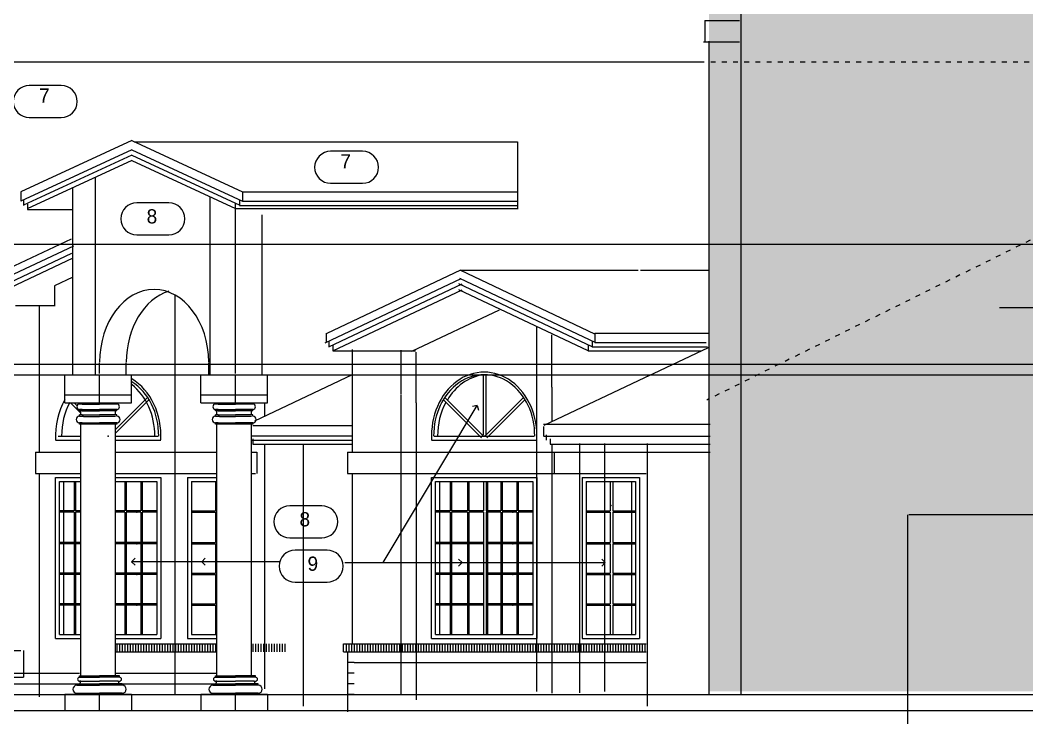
# Model space of a CAD drawing. Extents: x -92740 to -63661, y -15771 to -4391.
# Drawn here: x -81668.8 to -81266.8, y -13855.1 to -13573.8 of the extents above; entities that cross this region are included whole.
import ezdxf
from ezdxf.enums import TextEntityAlignment as Align

# ---------------------------------------------------------------- set-up
doc = ezdxf.new("R2010")
doc.units = 0
doc.header["$MEASUREMENT"] = 0
doc.linetypes.add('Dashed', pattern=[1, 0.3, -0.4, 0.3])
for name, color, linetype in [('B1NOTES', 2, 'Continuous'), ('ELEVATIONS', 7, 'Continuous'), ('STUCCO', 4, 'Continuous')]:
    doc.layers.add(name, color=color, linetype=linetype)
doc.styles.add('DCADTXTSTYLE1', font='AVG_TP')

msp = doc.modelspace()

# ---------------------------------------------------------------- hatches: boundary and pattern name
at = {"layer": 'STUCCO', "linetype": 'Continuous', "ltscale": 12.78}
h = msp.add_hatch(dxfattribs=at)
h.set_pattern_fill('cement', color=9, scale=1.5625, style=0, pattern_type=2)
h.set_pattern_definition([(20, (0, 0), (-2.1376259, 5.8730789), [-6.09375015, 0.15625]), (55, (0, 0), (-5.1197003, 3.58485273), [-6.09375015, 0.15625]), (80, (0, 0), (-6.15504846, 1.0853011), [-6.09375015, 0.15625])])
h.paths.add_polyline_path([(-81393.78, -13516.19), (-81393.78, -13842.08), (-80716.44, -13842.08), (-80716.44, -13518.32)], flags=0)

# ---------------------------------------------------------------- linework, layer by layer
at = {"layer": 'B1NOTES', "color": 1, "linetype": 'Continuous', "ltscale": 12.78}
for p, q in [((-81652.4, -13599.97), (-81665.18, -13599.97)), ((-81646.01, -13606.36), (-81646.01, -13606.36)), ((-81665.18, -13612.75), (-81652.4, -13612.75)), ((-81532.05, -13626.24), (-81544.83, -13626.24)), ((-81525.66, -13632.63), (-81525.66, -13632.63)), ((-81544.83, -13639.02), (-81532.05, -13639.02)), ((-81609.44, -13646.83), (-81622.22, -13646.83)), ((-81603.05, -13653.22), (-81603.05, -13653.22)), ((-81622.22, -13659.61), (-81609.44, -13659.61)), ((-81548.38, -13767.89), (-81561.16, -13767.89)), ((-81541.99, -13774.28), (-81541.99, -13774.28)), ((-81561.16, -13780.67), (-81548.38, -13780.67)), ((-81546.25, -13785.64), (-81559.03, -13785.64)), ((-81539.86, -13792.03), (-81539.86, -13792.03)), ((-81559.03, -13798.42), (-81546.25, -13798.42))]:
    msp.add_line(p, q, dxfattribs=at)
for centre, start, end in [((-81665.18, -13606.36), 90, 180), ((-81652.4, -13606.36), 0, 90), ((-81665.18, -13606.36), 180, 270), ((-81652.4, -13606.36), 270, 360), ((-81544.83, -13632.63), 90, 180), ((-81532.05, -13632.63), 0, 90), ((-81544.83, -13632.63), 180, 270), ((-81532.05, -13632.63), 270, 360), ((-81622.22, -13653.22), 90, 180), ((-81609.44, -13653.22), 0, 90), ((-81622.22, -13653.22), 180, 270), ((-81609.44, -13653.22), 270, 360), ((-81561.16, -13774.28), 90, 180), ((-81548.38, -13774.28), 0, 90), ((-81561.16, -13774.28), 180, 270), ((-81548.38, -13774.28), 270, 360), ((-81559.03, -13792.03), 90, 180), ((-81546.25, -13792.03), 0, 90), ((-81559.03, -13792.03), 180, 270), ((-81546.25, -13792.03), 270, 360)]:
    msp.add_arc(centre, 6.39, start, end, dxfattribs=at)
at = {"layer": 'ELEVATIONS', "color": 1, "linetype": 'Continuous', "ltscale": 12.78}
for p, q in [((-81381.02, -13516.73), (-81381.02, -13843.35)), ((-81395.38, -13573.9), (-81395.38, -13582.42)), ((-81395.38, -13573.9), (-81381.53, -13573.9)), ((-81395.91, -13582.42), (-81381.53, -13582.42)), ((-81393.83, -13582.22), (-81393.83, -13843.35)), ((-82230.87, -13849.74), (-80619.53, -13849.74))]:
    msp.add_line(p, q, dxfattribs=at)
at = {"layer": 'ELEVATIONS', "color": 8, "linetype": 'Continuous', "ltscale": 12.78}
for p, q in [((-81735.82, -13590.41), (-81397.51, -13590.41)), ((-81624.29, -13621.97), (-81668.59, -13642.45)), ((-81624.29, -13625.7), (-81668.59, -13646.18)), ((-81624.29, -13621.97), (-81579.99, -13642.45)), ((-81624.29, -13625.7), (-81579.99, -13646.18)), ((-81623.36, -13622.41), (-81470.17, -13622.41)), ((-81470.17, -13622.41), (-81470.17, -13649.13)), ((-81624.29, -13627.83), (-81667.53, -13647.82)), ((-81624.29, -13627.83), (-81581.15, -13647.77)), ((-81624.29, -13629.96), (-81666.01, -13649.25)), ((-81624.29, -13629.96), (-81582.82, -13649.13)), ((-81638.73, -13715.55), (-81638.73, -13636.74)), ((-81647.78, -13715.55), (-81647.78, -13640.82)), ((-81668.59, -13642.45), (-81668.59, -13646.18)), ((-81667.49, -13645.79), (-81667.49, -13647.92)), ((-81592.94, -13715.55), (-81592.94, -13644.45)), ((-81581.22, -13645.79), (-81581.22, -13647.92)), ((-81579.99, -13642.45), (-81579.99, -13646.18)), ((-81579.99, -13642.45), (-81469.93, -13642.45)), ((-81665.89, -13647.39), (-81665.89, -13649.52)), ((-81665.89, -13649.52), (-81647.78, -13649.52)), ((-81582.82, -13659.63), (-81582.82, -13647)), ((-81582.82, -13649.13), (-81469.93, -13649.13)), ((-81581.22, -13647.92), (-81469.93, -13647.92)), ((-81579.99, -13646.18), (-81469.93, -13646.18)), ((-81572.17, -13715.55), (-81572.17, -13651.65)), ((-81582.82, -13715.01), (-81582.82, -13656.44)), ((-81648.44, -13661.31), (-81689.98, -13680.94)), ((-81647.57, -13664.09), (-81689.98, -13684.13)), ((-81648.26, -13667.08), (-81688.8, -13686.23)), ((-81647.78, -13668.99), (-81687.29, -13687.65)), ((-81492.98, -13673.79), (-81546.3, -13699.02)), ((-81492.98, -13673.79), (-81439.43, -13699.14)), ((-81492.98, -13673.79), (-81422, -13673.79)), ((-81421.09, -13673.79), (-81393.83, -13673.79)), ((-81647.78, -13676.53), (-81655.05, -13679.97)), ((-81547.08, -13702.84), (-81492.69, -13677.09)), ((-81438.89, -13702.84), (-81493.27, -13677.09)), ((-81655.05, -13679.97), (-81655.05, -13687.66)), ((-81545.54, -13704.36), (-81492.3, -13679.16)), ((-81543.95, -13705.96), (-81492.35, -13681.54)), ((-81440.42, -13704.36), (-81493.66, -13679.16)), ((-81442.02, -13705.96), (-81493.61, -13681.54)), ((-81607.06, -13683.64), (-81607.06, -13737.18)), ((-81670.68, -13687.86), (-81654.8, -13687.86)), ((-81661.21, -13687.86), (-81661.21, -13746.23)), ((-81512.44, -13706.09), (-81477.44, -13689.53)), ((-81462.61, -13696.18), (-81462.61, -13728.66)), ((-81546.65, -13698.9), (-81546.65, -13702.62)), ((-81456.43, -13706.49), (-81456.43, -13699.57)), ((-81439.32, -13698.9), (-81439.32, -13702.62)), ((-81439.32, -13698.9), (-81393.78, -13698.9)), ((-81425.73, -13698.9), (-81422, -13698.9)), ((-81545.54, -13702.23), (-81545.54, -13704.36)), ((-81543.95, -13703.83), (-81543.95, -13705.96)), ((-81543.95, -13705.96), (-81510.93, -13705.96)), ((-81536.16, -13713.42), (-81536.16, -13705.43)), ((-81516.75, -13705.76), (-81516.75, -13723.34)), ((-81442.02, -13703.83), (-81442.02, -13705.96)), ((-81442.02, -13705.96), (-81396.98, -13705.96)), ((-81440.42, -13702.23), (-81440.42, -13704.36)), ((-81440.42, -13704.36), (-81394.31, -13704.36)), ((-81439.32, -13702.62), (-81394.85, -13702.62)), ((-81425.73, -13702.62), (-81422, -13702.62)), ((-81425.73, -13704.36), (-81422, -13704.36)), ((-81394.03, -13704.71), (-81418.24, -13716.17)), ((-81510.73, -13713.42), (-81510.73, -13706.49)), ((-81456.43, -13720.44), (-81456.43, -13706.49)), ((-81637.13, -13715.01), (-81637.13, -13710.75)), ((-81626.48, -13715.55), (-81626.48, -13710.75)), ((-81593.47, -13715.55), (-81593.47, -13710.75)), ((-81536.16, -13727.26), (-81536.16, -13713.42)), ((-81510.73, -13726.73), (-81510.73, -13713.42)), ((-81650.98, -13715.55), (-81624.35, -13715.55)), ((-81650.98, -13726.73), (-81650.98, -13715.55)), ((-81637.13, -13726.73), (-81637.13, -13715.55)), ((-81624.35, -13726.73), (-81624.35, -13715.55)), ((-81596.66, -13715.55), (-81570.04, -13715.55)), ((-81596.66, -13715.55), (-81570.04, -13715.55)), ((-81596.66, -13726.73), (-81596.66, -13715.55)), ((-81582.82, -13726.73), (-81582.82, -13715.55)), ((-81536.21, -13715.55), (-81575.3, -13734.05)), ((-81570.04, -13726.73), (-81570.04, -13715.55)), ((-81483.77, -13739.51), (-81483.77, -13715.55)), ((-81482.71, -13739.51), (-81482.71, -13715.55)), ((-81416.93, -13715.55), (-81459.63, -13735.76)), ((-81456.43, -13720.44), (-81456.43, -13734.25)), ((-81650.98, -13723.53), (-81624.35, -13723.53)), ((-81630.69, -13738.83), (-81617.48, -13725.62)), ((-81630.64, -13737.28), (-81618.23, -13724.87)), ((-81596.66, -13723.53), (-81570.04, -13723.53)), ((-81596.66, -13723.53), (-81570.04, -13723.53)), ((-81516.75, -13723.53), (-81516.75, -13843.15)), ((-81484.53, -13740.8), (-81499.7, -13725.62)), ((-81483.77, -13740.04), (-81498.95, -13724.87)), ((-81483.24, -13740.04), (-81468.06, -13724.87)), ((-81482.49, -13740.8), (-81467.31, -13725.62)), ((-81462.61, -13723.53), (-81462.61, -13842.08)), ((-81650.98, -13726.73), (-81624.35, -13726.73)), ((-81644.64, -13730.84), (-81648.64, -13726.85)), ((-81646.02, -13727.96), (-81647.08, -13726.9)), ((-81645.12, -13727.26), (-81645.12, -13726.73)), ((-81644.06, -13727.26), (-81645.12, -13727.26)), ((-81645.12, -13729.92), (-81645.12, -13729.39)), ((-81644.06, -13729.39), (-81645.12, -13729.39)), ((-81644.06, -13729.92), (-81645.12, -13729.92)), ((-81644.59, -13731.52), (-81644.59, -13729.92)), ((-81644.06, -13727.26), (-81637.13, -13727.26)), ((-81644.06, -13729.39), (-81637.13, -13729.39)), ((-81644.06, -13729.92), (-81637.13, -13729.92)), ((-81630.21, -13727.26), (-81637.13, -13727.26)), ((-81630.21, -13729.39), (-81637.13, -13729.39)), ((-81630.21, -13729.92), (-81637.13, -13729.92)), ((-81630.74, -13731.52), (-81630.74, -13729.92)), ((-81630.21, -13727.26), (-81630.21, -13726.73)), ((-81630.21, -13729.92), (-81630.21, -13729.39)), ((-81596.66, -13726.73), (-81570.04, -13726.73)), ((-81596.66, -13726.73), (-81570.04, -13726.73)), ((-81590.81, -13727.26), (-81590.81, -13726.73)), ((-81589.74, -13727.26), (-81590.81, -13727.26)), ((-81590.81, -13729.92), (-81590.81, -13729.39)), ((-81589.74, -13729.39), (-81590.81, -13729.39)), ((-81589.74, -13729.92), (-81590.81, -13729.92)), ((-81590.27, -13731.52), (-81590.27, -13729.92)), ((-81589.74, -13727.26), (-81582.82, -13727.26)), ((-81589.74, -13729.39), (-81582.82, -13729.39)), ((-81589.74, -13729.92), (-81582.82, -13729.92)), ((-81575.9, -13727.26), (-81582.82, -13727.26)), ((-81575.9, -13729.39), (-81582.82, -13729.39)), ((-81575.9, -13729.92), (-81582.82, -13729.92)), ((-81576.43, -13731.52), (-81576.43, -13729.92)), ((-81575.9, -13727.26), (-81575.9, -13726.73)), ((-81575.9, -13729.92), (-81575.9, -13729.39)), ((-81571.26, -13726.73), (-81571.26, -13732.14)), ((-81536.16, -13738.44), (-81536.16, -13727.26)), ((-81510.73, -13726.73), (-81510.73, -13845.48)), ((-81645.12, -13732.05), (-81645.12, -13731.52)), ((-81644.06, -13731.52), (-81645.12, -13731.52)), ((-81643.52, -13732.17), (-81645.12, -13732.17)), ((-81644.06, -13731.52), (-81637.13, -13731.52)), ((-81643.52, -13732.17), (-81637.13, -13732.17)), ((-81630.21, -13731.52), (-81637.13, -13731.52)), ((-81630.74, -13732.17), (-81637.13, -13732.17)), ((-81630.21, -13732.05), (-81630.21, -13731.52)), ((-81590.81, -13732.05), (-81590.81, -13731.52)), ((-81589.74, -13731.52), (-81590.81, -13731.52)), ((-81589.21, -13732.17), (-81590.81, -13732.17)), ((-81589.74, -13731.52), (-81582.82, -13731.52)), ((-81589.21, -13732.17), (-81582.82, -13732.17)), ((-81575.9, -13731.52), (-81582.82, -13731.52)), ((-81576.43, -13732.17), (-81582.82, -13732.17)), ((-81575.9, -13732.05), (-81575.9, -13731.52)), ((-81645.12, -13735.25), (-81645.12, -13734.72)), ((-81644.06, -13734.72), (-81645.12, -13734.72)), ((-81630.21, -13735.25), (-81645.12, -13735.25)), ((-81644.59, -13835.89), (-81644.59, -13735.25)), ((-81644.06, -13734.72), (-81637.13, -13734.72)), ((-81630.21, -13734.72), (-81637.13, -13734.72)), ((-81630.74, -13835.89), (-81630.74, -13735.25)), ((-81630.21, -13734.72), (-81630.21, -13735.25)), ((-81607.06, -13736.68), (-81607.06, -13843.15)), ((-81590.81, -13735.25), (-81590.81, -13734.72)), ((-81589.74, -13734.72), (-81590.81, -13734.72)), ((-81575.9, -13735.25), (-81590.81, -13735.25)), ((-81590.27, -13835.89), (-81590.27, -13735.25)), ((-81589.74, -13734.72), (-81582.82, -13734.72)), ((-81575.9, -13734.72), (-81582.82, -13734.72)), ((-81576.43, -13835.89), (-81576.43, -13735.25)), ((-81575.9, -13734.72), (-81575.9, -13735.25)), ((-81575.9, -13735.76), (-81536.16, -13735.76)), ((-81536.16, -13746.43), (-81536.16, -13737.91)), ((-81459.85, -13735.25), (-81418.81, -13735.25)), ((-81459.85, -13736.17), (-81459.85, -13739.9)), ((-81434.29, -13735.25), (-81393.25, -13735.25)), ((-81654.71, -13741.64), (-81644.59, -13741.64)), ((-81653.64, -13740.04), (-81644.59, -13740.04)), ((-81630.74, -13740.04), (-81613.7, -13740.04)), ((-81630.74, -13741.64), (-81612.64, -13741.64)), ((-81630.21, -13740.04), (-81624.35, -13740.04)), ((-81576.43, -13739.9), (-81536.16, -13739.9)), ((-81576.43, -13741.64), (-81536.16, -13741.64)), ((-81575.9, -13741.11), (-81575.9, -13743.24)), ((-81504.54, -13741.64), (-81462.47, -13741.64)), ((-81503.48, -13740.04), (-81463.54, -13740.04)), ((-81480.05, -13740.04), (-81474.19, -13740.04)), ((-81459.85, -13740.04), (-81418.81, -13740.04)), ((-81458.75, -13739.51), (-81458.75, -13741.64)), ((-81457.15, -13741.11), (-81457.15, -13743.24)), ((-81434.29, -13740.04), (-81393.25, -13740.04)), ((-81575.9, -13743.24), (-81536.16, -13743.24)), ((-81571.26, -13743.24), (-81571.26, -13841.02)), ((-81555.84, -13743.24), (-81555.84, -13847.94)), ((-81457.15, -13743.24), (-81418.81, -13743.24)), ((-81456.43, -13743.24), (-81456.43, -13842.81)), ((-81445.49, -13743.04), (-81445.49, -13842.62)), ((-81435.43, -13743.04), (-81435.43, -13842.08)), ((-81431.59, -13743.24), (-81393.25, -13743.24)), ((-81418.37, -13743.04), (-81418.37, -13847.94)), ((-81662.69, -13746.43), (-81644.59, -13746.43)), ((-81662.69, -13746.43), (-81662.69, -13754.95)), ((-81630.74, -13746.43), (-81590.27, -13746.43)), ((-81576.43, -13746.43), (-81574.3, -13746.43)), ((-81574.3, -13746.43), (-81574.3, -13754.95)), ((-81538.09, -13746.43), (-81420.41, -13746.43)), ((-81538.09, -13746.43), (-81538.09, -13754.95)), ((-81510.93, -13746.43), (-81393.25, -13746.43)), ((-81455.55, -13746.43), (-81455.55, -13754.95)), ((-81662.69, -13754.95), (-81644.59, -13754.95)), ((-81661.21, -13755.29), (-81661.21, -13844.21)), ((-81654.71, -13756.55), (-81644.59, -13756.55)), ((-81654.71, -13820.98), (-81654.71, -13756.55)), ((-81653.11, -13758.15), (-81644.59, -13758.15)), ((-81653.11, -13819.38), (-81653.11, -13758.15)), ((-81651.51, -13758.15), (-81651.51, -13769.86)), ((-81647.25, -13758.15), (-81647.25, -13769.86)), ((-81646.72, -13758.15), (-81646.72, -13769.86)), ((-81630.74, -13754.95), (-81590.27, -13754.95)), ((-81630.74, -13756.55), (-81612.64, -13756.55)), ((-81630.74, -13758.15), (-81614.24, -13758.15)), ((-81627.02, -13758.15), (-81627.02, -13769.86)), ((-81626.48, -13758.15), (-81626.48, -13769.86)), ((-81620.63, -13758.15), (-81620.63, -13769.86)), ((-81620.09, -13758.15), (-81620.09, -13769.86)), ((-81614.24, -13758.15), (-81614.24, -13819.38)), ((-81612.64, -13756.55), (-81612.64, -13820.98)), ((-81601.99, -13756.55), (-81590.27, -13756.55)), ((-81601.99, -13756.55), (-81601.99, -13820.98)), ((-81600.39, -13758.15), (-81590.27, -13758.15)), ((-81600.39, -13758.15), (-81600.39, -13819.38)), ((-81590.81, -13758.15), (-81590.81, -13769.86)), ((-81576.43, -13754.95), (-81574.83, -13754.95)), ((-81538.09, -13754.95), (-81418.81, -13754.95)), ((-81536.16, -13823.11), (-81536.16, -13754.95)), ((-81504.54, -13756.55), (-81462.47, -13756.55)), ((-81504.54, -13820.98), (-81504.54, -13756.55)), ((-81502.94, -13758.15), (-81464.07, -13758.15)), ((-81502.94, -13819.38), (-81502.94, -13758.15)), ((-81501.35, -13758.15), (-81501.35, -13769.86)), ((-81497.09, -13758.15), (-81497.09, -13769.86)), ((-81496.55, -13758.15), (-81496.55, -13769.86)), ((-81490.16, -13758.15), (-81490.16, -13769.86)), ((-81489.63, -13758.15), (-81489.63, -13769.86)), ((-81483.77, -13758.15), (-81483.77, -13769.86)), ((-81482.71, -13758.15), (-81482.71, -13769.86)), ((-81482.18, -13758.15), (-81482.18, -13769.86)), ((-81476.85, -13758.15), (-81476.85, -13769.86)), ((-81476.32, -13758.15), (-81476.32, -13769.86)), ((-81470.46, -13758.15), (-81470.46, -13769.86)), ((-81469.93, -13758.15), (-81469.93, -13769.86)), ((-81464.07, -13758.15), (-81464.07, -13819.38)), ((-81462.47, -13756.55), (-81462.47, -13820.98)), ((-81444.37, -13756.55), (-81421.47, -13756.55)), ((-81444.37, -13756.55), (-81444.37, -13820.98)), ((-81442.77, -13758.15), (-81423.07, -13758.15)), ((-81442.77, -13758.15), (-81442.77, -13819.38)), ((-81433.19, -13758.15), (-81433.19, -13769.86)), ((-81432.12, -13758.15), (-81432.12, -13769.86)), ((-81424.67, -13758.15), (-81424.67, -13769.86)), ((-81423.07, -13758.15), (-81423.07, -13819.38)), ((-81421.47, -13756.55), (-81421.47, -13820.98)), ((-81647.25, -13769.86), (-81653.11, -13769.86)), ((-81647.25, -13770.39), (-81653.11, -13770.39)), ((-81651.51, -13770.39), (-81651.51, -13782.64)), ((-81647.25, -13770.39), (-81647.25, -13819.38)), ((-81644.59, -13769.86), (-81646.72, -13769.86)), ((-81646.72, -13770.39), (-81646.72, -13819.38)), ((-81644.59, -13770.39), (-81646.72, -13770.39)), ((-81627.02, -13769.86), (-81630.74, -13769.86)), ((-81627.02, -13770.39), (-81630.74, -13770.39)), ((-81627.02, -13770.39), (-81627.02, -13819.38)), ((-81620.63, -13769.86), (-81626.48, -13769.86)), ((-81626.48, -13770.39), (-81626.48, -13819.38)), ((-81620.63, -13770.39), (-81626.48, -13770.39)), ((-81620.63, -13770.39), (-81620.63, -13819.38)), ((-81614.24, -13769.86), (-81620.09, -13769.86)), ((-81620.09, -13770.39), (-81620.09, -13819.38)), ((-81614.24, -13770.39), (-81620.09, -13770.39)), ((-81600.39, -13769.86), (-81590.81, -13769.86)), ((-81600.39, -13770.39), (-81590.81, -13770.39)), ((-81590.81, -13770.39), (-81590.81, -13782.64)), ((-81497.09, -13769.86), (-81502.94, -13769.86)), ((-81497.09, -13770.39), (-81502.94, -13770.39)), ((-81501.35, -13770.39), (-81501.35, -13782.64)), ((-81497.09, -13770.39), (-81497.09, -13819.38)), ((-81490.16, -13769.86), (-81496.55, -13769.86)), ((-81496.55, -13770.39), (-81496.55, -13819.38)), ((-81490.16, -13770.39), (-81496.55, -13770.39)), ((-81490.16, -13770.39), (-81490.16, -13819.38)), ((-81483.77, -13769.86), (-81489.63, -13769.86)), ((-81489.63, -13770.39), (-81489.63, -13819.38)), ((-81483.77, -13770.39), (-81489.63, -13770.39)), ((-81483.77, -13770.39), (-81483.77, -13819.38)), ((-81476.85, -13769.86), (-81482.71, -13769.86)), ((-81482.71, -13770.39), (-81482.71, -13819.38)), ((-81476.85, -13770.39), (-81482.71, -13770.39)), ((-81482.18, -13770.39), (-81482.18, -13819.38)), ((-81476.85, -13770.39), (-81476.85, -13819.38)), ((-81470.46, -13769.86), (-81476.32, -13769.86)), ((-81476.32, -13770.39), (-81476.32, -13819.38)), ((-81470.46, -13770.39), (-81476.32, -13770.39)), ((-81470.46, -13770.39), (-81470.46, -13819.38)), ((-81464.07, -13769.86), (-81469.93, -13769.86)), ((-81469.93, -13770.39), (-81469.93, -13819.38)), ((-81464.07, -13770.39), (-81469.93, -13770.39)), ((-81442.77, -13769.86), (-81433.19, -13769.86)), ((-81442.77, -13770.39), (-81433.19, -13770.39)), ((-81433.19, -13770.39), (-81433.19, -13782.64)), ((-81432.12, -13769.86), (-81423.07, -13769.86)), ((-81432.12, -13770.39), (-81432.12, -13782.64)), ((-81432.12, -13770.39), (-81423.07, -13770.39)), ((-81424.67, -13770.39), (-81424.67, -13782.64)), ((-81314.44, -13771.46), (-81314.44, -13855.06)), ((-80855.42, -13771.46), (-81313.91, -13771.46)), ((-81647.25, -13782.64), (-81653.11, -13782.64)), ((-81647.25, -13783.17), (-81653.11, -13783.17)), ((-81651.51, -13783.17), (-81651.51, -13794.89)), ((-81644.59, -13782.64), (-81646.72, -13782.64)), ((-81644.59, -13783.17), (-81646.72, -13783.17)), ((-81627.02, -13782.64), (-81630.74, -13782.64)), ((-81627.02, -13783.17), (-81630.74, -13783.17)), ((-81620.63, -13782.64), (-81626.48, -13782.64)), ((-81620.63, -13783.17), (-81626.48, -13783.17)), ((-81614.24, -13782.64), (-81620.09, -13782.64)), ((-81614.24, -13783.17), (-81620.09, -13783.17)), ((-81600.39, -13782.64), (-81590.81, -13782.64)), ((-81600.39, -13783.17), (-81590.81, -13783.17)), ((-81590.81, -13783.17), (-81590.81, -13794.89)), ((-81497.09, -13782.64), (-81502.94, -13782.64)), ((-81497.09, -13783.17), (-81502.94, -13783.17)), ((-81501.35, -13783.17), (-81501.35, -13794.89)), ((-81490.16, -13782.64), (-81496.55, -13782.64)), ((-81490.16, -13783.17), (-81496.55, -13783.17)), ((-81483.77, -13782.64), (-81489.63, -13782.64)), ((-81483.77, -13783.17), (-81489.63, -13783.17)), ((-81476.85, -13782.64), (-81482.71, -13782.64)), ((-81476.85, -13783.17), (-81482.71, -13783.17)), ((-81470.46, -13782.64), (-81476.32, -13782.64)), ((-81470.46, -13783.17), (-81476.32, -13783.17)), ((-81464.07, -13782.64), (-81469.93, -13782.64)), ((-81464.07, -13783.17), (-81469.93, -13783.17)), ((-81442.77, -13782.64), (-81433.19, -13782.64)), ((-81442.77, -13783.17), (-81433.19, -13783.17)), ((-81433.19, -13783.17), (-81433.19, -13794.89)), ((-81432.12, -13782.64), (-81423.07, -13782.64)), ((-81432.12, -13783.17), (-81432.12, -13794.89)), ((-81432.12, -13783.17), (-81423.07, -13783.17)), ((-81424.67, -13783.17), (-81424.67, -13794.89)), ((-81647.25, -13794.89), (-81653.11, -13794.89)), ((-81647.25, -13795.42), (-81653.11, -13795.42)), ((-81651.51, -13795.42), (-81651.51, -13807.14)), ((-81644.59, -13794.89), (-81646.72, -13794.89)), ((-81644.59, -13795.42), (-81646.72, -13795.42)), ((-81627.02, -13794.89), (-81630.74, -13794.89)), ((-81627.02, -13795.42), (-81630.74, -13795.42)), ((-81620.63, -13794.89), (-81626.48, -13794.89)), ((-81620.63, -13795.42), (-81626.48, -13795.42)), ((-81614.24, -13794.89), (-81620.09, -13794.89)), ((-81614.24, -13795.42), (-81620.09, -13795.42)), ((-81600.39, -13794.89), (-81590.81, -13794.89)), ((-81600.39, -13795.42), (-81590.81, -13795.42)), ((-81590.81, -13795.42), (-81590.81, -13807.14)), ((-81497.09, -13794.89), (-81502.94, -13794.89)), ((-81497.09, -13795.42), (-81502.94, -13795.42)), ((-81501.35, -13795.42), (-81501.35, -13807.14)), ((-81490.16, -13794.89), (-81496.55, -13794.89)), ((-81490.16, -13795.42), (-81496.55, -13795.42)), ((-81483.77, -13794.89), (-81489.63, -13794.89)), ((-81483.77, -13795.42), (-81489.63, -13795.42)), ((-81476.85, -13794.89), (-81482.71, -13794.89)), ((-81476.85, -13795.42), (-81482.71, -13795.42)), ((-81470.46, -13794.89), (-81476.32, -13794.89)), ((-81470.46, -13795.42), (-81476.32, -13795.42)), ((-81464.07, -13794.89), (-81469.93, -13794.89)), ((-81464.07, -13795.42), (-81469.93, -13795.42)), ((-81442.77, -13794.89), (-81433.19, -13794.89)), ((-81442.77, -13795.42), (-81433.19, -13795.42)), ((-81433.19, -13795.42), (-81433.19, -13807.14)), ((-81432.12, -13794.89), (-81423.07, -13794.89)), ((-81432.12, -13795.42), (-81432.12, -13807.14)), ((-81432.12, -13795.42), (-81423.07, -13795.42)), ((-81424.67, -13795.42), (-81424.67, -13807.14)), ((-81647.25, -13807.14), (-81653.11, -13807.14)), ((-81647.25, -13807.67), (-81653.11, -13807.67)), ((-81651.51, -13807.67), (-81651.51, -13819.38)), ((-81644.59, -13807.14), (-81646.72, -13807.14)), ((-81644.59, -13807.67), (-81646.72, -13807.67)), ((-81627.02, -13807.14), (-81630.74, -13807.14)), ((-81627.02, -13807.67), (-81630.74, -13807.67)), ((-81620.63, -13807.14), (-81626.48, -13807.14)), ((-81620.63, -13807.67), (-81626.48, -13807.67)), ((-81614.24, -13807.14), (-81620.09, -13807.14)), ((-81614.24, -13807.67), (-81620.09, -13807.67)), ((-81600.39, -13807.14), (-81590.81, -13807.14)), ((-81600.39, -13807.67), (-81590.81, -13807.67)), ((-81590.81, -13807.67), (-81590.81, -13819.38)), ((-81497.09, -13807.14), (-81502.94, -13807.14)), ((-81497.09, -13807.67), (-81502.94, -13807.67)), ((-81501.35, -13807.67), (-81501.35, -13819.38)), ((-81490.16, -13807.14), (-81496.55, -13807.14)), ((-81490.16, -13807.67), (-81496.55, -13807.67)), ((-81483.77, -13807.14), (-81489.63, -13807.14)), ((-81483.77, -13807.67), (-81489.63, -13807.67)), ((-81476.85, -13807.14), (-81482.71, -13807.14)), ((-81476.85, -13807.67), (-81482.71, -13807.67)), ((-81470.46, -13807.14), (-81476.32, -13807.14)), ((-81470.46, -13807.67), (-81476.32, -13807.67)), ((-81464.07, -13807.14), (-81469.93, -13807.14)), ((-81464.07, -13807.67), (-81469.93, -13807.67)), ((-81442.77, -13807.14), (-81433.19, -13807.14)), ((-81442.77, -13807.67), (-81433.19, -13807.67)), ((-81433.19, -13807.67), (-81433.19, -13819.38)), ((-81432.12, -13807.14), (-81423.07, -13807.14)), ((-81432.12, -13807.67), (-81432.12, -13819.38)), ((-81432.12, -13807.67), (-81423.07, -13807.67)), ((-81424.67, -13807.67), (-81424.67, -13819.38)), ((-81654.71, -13820.98), (-81644.59, -13820.98)), ((-81653.11, -13819.38), (-81644.59, -13819.38)), ((-81630.74, -13819.38), (-81614.24, -13819.38)), ((-81630.74, -13820.98), (-81612.64, -13820.98)), ((-81601.99, -13820.98), (-81590.27, -13820.98)), ((-81600.39, -13819.38), (-81590.27, -13819.38)), ((-81504.54, -13820.98), (-81462.47, -13820.98)), ((-81502.94, -13819.38), (-81464.07, -13819.38)), ((-81444.37, -13820.98), (-81421.47, -13820.98)), ((-81442.77, -13819.38), (-81423.07, -13819.38)), ((-81822.98, -13825.77), (-81668.55, -13825.77)), ((-81667.49, -13825.77), (-81667.49, -13836.42)), ((-81630.74, -13823.11), (-81590.27, -13823.11)), ((-81630.74, -13826.31), (-81590.27, -13826.31)), ((-81613.17, -13823.11), (-81613.17, -13826.31)), ((-81539.69, -13823.11), (-81418.81, -13823.11)), ((-81539.69, -13826.31), (-81539.69, -13823.11)), ((-81539.69, -13826.31), (-81418.81, -13826.31)), ((-81538.09, -13826.31), (-81538.09, -13850.27)), ((-81821.91, -13836.42), (-81667.49, -13836.42)), ((-81645.12, -13836.42), (-81645.12, -13835.89)), ((-81645.12, -13835.89), (-81637.13, -13835.89)), ((-81645.12, -13836.42), (-81637.13, -13836.42)), ((-81644.59, -13838.02), (-81645.12, -13838.02)), ((-81644.59, -13838.02), (-81637.13, -13838.02)), ((-81629.15, -13835.89), (-81637.13, -13835.89)), ((-81629.15, -13836.42), (-81637.13, -13836.42)), ((-81629.68, -13838.02), (-81637.13, -13838.02)), ((-81629.68, -13838.02), (-81629.15, -13838.02)), ((-81629.15, -13836.42), (-81629.15, -13835.89)), ((-81590.81, -13836.42), (-81590.81, -13835.89)), ((-81590.81, -13835.89), (-81582.82, -13835.89)), ((-81590.81, -13836.42), (-81582.82, -13836.42)), ((-81590.27, -13838.02), (-81590.81, -13838.02)), ((-81590.27, -13838.02), (-81582.82, -13838.02)), ((-81574.83, -13835.89), (-81582.82, -13835.89)), ((-81574.83, -13836.42), (-81582.82, -13836.42)), ((-81575.36, -13838.02), (-81582.82, -13838.02)), ((-81575.36, -13838.02), (-81574.83, -13838.02)), ((-81574.83, -13836.42), (-81574.83, -13835.89)), ((-81646.19, -13839.62), (-81646.19, -13839.09)), ((-81646.19, -13839.09), (-81637.13, -13839.09)), ((-81646.19, -13839.62), (-81637.13, -13839.62)), ((-81646.19, -13842.81), (-81637.13, -13842.81)), ((-81628.08, -13839.09), (-81637.13, -13839.09)), ((-81628.08, -13839.62), (-81637.13, -13839.62)), ((-81628.08, -13842.81), (-81637.13, -13842.81)), ((-81628.08, -13839.62), (-81628.08, -13839.09)), ((-81591.87, -13839.62), (-81591.87, -13839.09)), ((-81591.87, -13839.09), (-81582.82, -13839.09)), ((-81591.87, -13839.62), (-81582.82, -13839.62)), ((-81591.87, -13842.81), (-81582.82, -13842.81)), ((-81573.77, -13839.09), (-81582.82, -13839.09)), ((-81573.77, -13839.62), (-81582.82, -13839.62)), ((-81573.77, -13842.81), (-81582.82, -13842.81)), ((-81573.77, -13839.62), (-81573.77, -13839.09)), ((-81624.35, -13843.35), (-81650.98, -13843.35)), ((-81650.98, -13843.35), (-81650.98, -13849.74)), ((-81637.13, -13849.74), (-81637.13, -13843.35)), ((-81624.35, -13843.35), (-81624.35, -13849.74)), ((-81570.04, -13843.35), (-81596.66, -13843.35)), ((-81596.66, -13843.35), (-81596.66, -13849.74)), ((-81582.82, -13849.74), (-81582.82, -13843.35)), ((-81570.04, -13843.35), (-81570.04, -13849.74)), ((-81535.43, -13843.35), (-81538.09, -13843.35))]:
    msp.add_line(p, q, dxfattribs=at)
at = {"layer": 'ELEVATIONS', "color": 10, "linetype": 'Dashed', "ltscale": 6.39}
for p, q in [((-81397.51, -13590.41), (-81118.48, -13590.41)), ((-81121.06, -13590.41), (-81394.64, -13725.64))]:
    msp.add_line(p, q, dxfattribs=at)
at = {"layer": 'ELEVATIONS', "color": 2, "linetype": 'Continuous', "ltscale": 12.78}
for p, q in [((-82228.74, -13663.36), (-80625.92, -13663.36)), ((-81277.7, -13688.72), (-80869.27, -13688.72)), ((-81985.39, -13711.29), (-80621.66, -13711.29)), ((-81980.6, -13715.55), (-80616.86, -13715.55)), ((-82225.01, -13843.35), (-80619.53, -13843.35))]:
    msp.add_line(p, q, dxfattribs=at)
at = {"layer": 'ELEVATIONS', "color": 2, "linetype": 'Continuous', "ltscale": 8.52}
for p, q in [((-81523.89, -13790.61), (-81486.26, -13727.77)), ((-81592.05, -13790.25), (-81624.35, -13790.25)), ((-81565.42, -13790.25), (-81596.31, -13790.25)), ((-81539.15, -13790.61), (-81492.29, -13790.61)), ((-81494.78, -13790.61), (-81435.14, -13790.61))]:
    msp.add_line(p, q, dxfattribs=at)
at = {"layer": 'ELEVATIONS', "color": 1, "linetype": 'Continuous', "ltscale": 8.52}
for p, q in [((-81486.26, -13727.77), (-81488.21, -13728.26)), ((-81486.26, -13727.77), (-81485.77, -13729.72)), ((-81624.35, -13790.25), (-81622.93, -13788.83)), ((-81624.35, -13790.25), (-81622.93, -13791.67)), ((-81596.31, -13790.25), (-81594.89, -13788.83)), ((-81596.31, -13790.25), (-81594.89, -13791.67)), ((-81492.29, -13790.61), (-81493.71, -13789.19)), ((-81435.14, -13790.61), (-81436.56, -13789.19)), ((-81492.29, -13790.61), (-81493.71, -13792.03)), ((-81435.14, -13790.61), (-81436.56, -13792.03))]:
    msp.add_line(p, q, dxfattribs=at)
at = {"layer": 'ELEVATIONS', "color": 9, "linetype": 'Continuous', "ltscale": 12.78}
for p, q in [((-81630.21, -13823.11), (-81630.21, -13826.31)), ((-81629.15, -13823.11), (-81629.15, -13826.31)), ((-81628.08, -13823.11), (-81628.08, -13826.31)), ((-81627.02, -13823.11), (-81627.02, -13826.31)), ((-81625.95, -13823.11), (-81625.95, -13826.31)), ((-81624.89, -13823.11), (-81624.89, -13826.31)), ((-81623.82, -13823.11), (-81623.82, -13826.31)), ((-81622.76, -13823.11), (-81622.76, -13826.31)), ((-81621.69, -13823.11), (-81621.69, -13826.31)), ((-81620.63, -13823.11), (-81620.63, -13826.31)), ((-81619.56, -13823.11), (-81619.56, -13826.31)), ((-81618.5, -13823.11), (-81618.5, -13826.31)), ((-81617.43, -13823.11), (-81617.43, -13826.31)), ((-81616.37, -13823.11), (-81616.37, -13826.31)), ((-81615.3, -13823.11), (-81615.3, -13826.31)), ((-81614.24, -13823.11), (-81614.24, -13826.31)), ((-81613.17, -13823.11), (-81613.17, -13826.31)), ((-81612.11, -13823.11), (-81612.11, -13826.31)), ((-81611.04, -13823.11), (-81611.04, -13826.31)), ((-81609.98, -13823.11), (-81609.98, -13826.31)), ((-81608.91, -13823.11), (-81608.91, -13826.31)), ((-81607.85, -13823.11), (-81607.85, -13826.31)), ((-81606.78, -13823.11), (-81606.78, -13826.31)), ((-81605.72, -13823.11), (-81605.72, -13826.31)), ((-81604.65, -13823.11), (-81604.65, -13826.31)), ((-81603.59, -13823.11), (-81603.59, -13826.31)), ((-81602.52, -13823.11), (-81602.52, -13826.31)), ((-81601.46, -13823.11), (-81601.46, -13826.31)), ((-81600.39, -13823.11), (-81600.39, -13826.31)), ((-81599.33, -13823.11), (-81599.33, -13826.31)), ((-81598.26, -13823.11), (-81598.26, -13826.31)), ((-81597.2, -13823.11), (-81597.2, -13826.31)), ((-81596.13, -13823.11), (-81596.13, -13826.31)), ((-81595.07, -13823.11), (-81595.07, -13826.31)), ((-81594, -13823.11), (-81594, -13826.31)), ((-81592.94, -13823.11), (-81592.94, -13826.31)), ((-81591.87, -13823.11), (-81591.87, -13826.31)), ((-81590.81, -13823.11), (-81590.81, -13826.31)), ((-81575.9, -13823.11), (-81575.9, -13826.31)), ((-81574.83, -13823.11), (-81574.83, -13826.31)), ((-81573.77, -13823.11), (-81573.77, -13826.31)), ((-81572.7, -13823.11), (-81572.7, -13826.31)), ((-81571.64, -13823.11), (-81571.64, -13826.31)), ((-81570.57, -13823.11), (-81570.57, -13826.31)), ((-81569.51, -13823.11), (-81569.51, -13826.31)), ((-81568.44, -13823.11), (-81568.44, -13826.31)), ((-81567.38, -13823.11), (-81567.38, -13826.31)), ((-81566.31, -13823.11), (-81566.31, -13826.31)), ((-81565.25, -13823.11), (-81565.25, -13826.31)), ((-81564.18, -13823.11), (-81564.18, -13826.31)), ((-81563.12, -13823.11), (-81563.12, -13826.31)), ((-81538.62, -13823.11), (-81538.62, -13826.31)), ((-81537.56, -13823.11), (-81537.56, -13826.31)), ((-81536.49, -13823.11), (-81536.49, -13826.31)), ((-81535.43, -13823.11), (-81535.43, -13826.31)), ((-81534.36, -13823.11), (-81534.36, -13826.31)), ((-81533.3, -13823.11), (-81533.3, -13826.31)), ((-81532.23, -13823.11), (-81532.23, -13826.31)), ((-81531.17, -13823.11), (-81531.17, -13826.31)), ((-81530.1, -13823.11), (-81530.1, -13826.31)), ((-81529.04, -13823.11), (-81529.04, -13826.31)), ((-81527.97, -13823.11), (-81527.97, -13826.31)), ((-81526.91, -13823.11), (-81526.91, -13826.31)), ((-81525.84, -13823.11), (-81525.84, -13826.31)), ((-81524.78, -13823.11), (-81524.78, -13826.31)), ((-81523.71, -13823.11), (-81523.71, -13826.31)), ((-81522.65, -13823.11), (-81522.65, -13826.31)), ((-81521.58, -13823.11), (-81521.58, -13826.31)), ((-81520.52, -13823.11), (-81520.52, -13826.31)), ((-81519.45, -13823.11), (-81519.45, -13826.31)), ((-81518.39, -13823.11), (-81518.39, -13826.31)), ((-81517.32, -13823.11), (-81517.32, -13826.31)), ((-81516.26, -13823.11), (-81516.26, -13826.31)), ((-81515.19, -13823.11), (-81515.19, -13826.31)), ((-81514.13, -13823.11), (-81514.13, -13826.31)), ((-81513.06, -13823.11), (-81513.06, -13826.31)), ((-81512, -13823.11), (-81512, -13826.31)), ((-81510.93, -13823.11), (-81510.93, -13826.31)), ((-81509.87, -13823.11), (-81509.87, -13826.31)), ((-81508.8, -13823.11), (-81508.8, -13826.31)), ((-81507.74, -13823.11), (-81507.74, -13826.31)), ((-81506.67, -13823.11), (-81506.67, -13826.31)), ((-81505.61, -13823.11), (-81505.61, -13826.31)), ((-81504.54, -13823.11), (-81504.54, -13826.31)), ((-81503.48, -13823.11), (-81503.48, -13826.31)), ((-81502.41, -13823.11), (-81502.41, -13826.31)), ((-81501.35, -13823.11), (-81501.35, -13826.31)), ((-81500.28, -13823.11), (-81500.28, -13826.31)), ((-81499.22, -13823.11), (-81499.22, -13826.31)), ((-81498.15, -13823.11), (-81498.15, -13826.31)), ((-81497.09, -13823.11), (-81497.09, -13826.31)), ((-81496.02, -13823.11), (-81496.02, -13826.31)), ((-81494.96, -13823.11), (-81494.96, -13826.31)), ((-81493.89, -13823.11), (-81493.89, -13826.31)), ((-81492.83, -13823.11), (-81492.83, -13826.31)), ((-81491.76, -13823.11), (-81491.76, -13826.31)), ((-81490.7, -13823.11), (-81490.7, -13826.31)), ((-81489.63, -13823.11), (-81489.63, -13826.31)), ((-81488.57, -13823.11), (-81488.57, -13826.31)), ((-81487.5, -13823.11), (-81487.5, -13826.31)), ((-81486.44, -13823.11), (-81486.44, -13826.31)), ((-81485.37, -13823.11), (-81485.37, -13826.31)), ((-81484.31, -13823.11), (-81484.31, -13826.31)), ((-81483.24, -13823.11), (-81483.24, -13826.31)), ((-81482.18, -13823.11), (-81482.18, -13826.31)), ((-81481.11, -13823.11), (-81481.11, -13826.31)), ((-81480.05, -13823.11), (-81480.05, -13826.31)), ((-81478.98, -13823.11), (-81478.98, -13826.31)), ((-81477.92, -13823.11), (-81477.92, -13826.31)), ((-81476.85, -13823.11), (-81476.85, -13826.31)), ((-81475.79, -13823.11), (-81475.79, -13826.31)), ((-81474.72, -13823.11), (-81474.72, -13826.31)), ((-81473.66, -13823.11), (-81473.66, -13826.31)), ((-81472.59, -13823.11), (-81472.59, -13826.31)), ((-81471.53, -13823.11), (-81471.53, -13826.31)), ((-81470.46, -13823.11), (-81470.46, -13826.31)), ((-81469.4, -13823.11), (-81469.4, -13826.31)), ((-81468.33, -13823.11), (-81468.33, -13826.31)), ((-81467.27, -13823.11), (-81467.27, -13826.31)), ((-81466.2, -13823.11), (-81466.2, -13826.31)), ((-81465.14, -13823.11), (-81465.14, -13826.31)), ((-81464.07, -13823.11), (-81464.07, -13826.31)), ((-81463.01, -13823.11), (-81463.01, -13826.31)), ((-81461.94, -13823.11), (-81461.94, -13826.31)), ((-81460.88, -13823.11), (-81460.88, -13826.31)), ((-81459.81, -13823.11), (-81459.81, -13826.31)), ((-81458.75, -13823.11), (-81458.75, -13826.31)), ((-81457.68, -13823.11), (-81457.68, -13826.31)), ((-81456.62, -13823.11), (-81456.62, -13826.31)), ((-81455.55, -13823.11), (-81455.55, -13826.31)), ((-81454.49, -13823.11), (-81454.49, -13826.31)), ((-81453.42, -13823.11), (-81453.42, -13826.31)), ((-81452.36, -13823.11), (-81452.36, -13826.31)), ((-81451.29, -13823.11), (-81451.29, -13826.31)), ((-81450.23, -13823.11), (-81450.23, -13826.31)), ((-81449.16, -13823.11), (-81449.16, -13826.31)), ((-81448.1, -13823.11), (-81448.1, -13826.31)), ((-81447.03, -13823.11), (-81447.03, -13826.31)), ((-81445.97, -13823.11), (-81445.97, -13826.31)), ((-81444.9, -13823.11), (-81444.9, -13826.31)), ((-81443.84, -13823.11), (-81443.84, -13826.31)), ((-81442.77, -13823.11), (-81442.77, -13826.31)), ((-81441.71, -13823.11), (-81441.71, -13826.31)), ((-81440.64, -13823.11), (-81440.64, -13826.31)), ((-81439.58, -13823.11), (-81439.58, -13826.31)), ((-81438.51, -13823.11), (-81438.51, -13826.31)), ((-81437.45, -13823.11), (-81437.45, -13826.31)), ((-81436.38, -13823.11), (-81436.38, -13826.31)), ((-81435.32, -13823.11), (-81435.32, -13826.31)), ((-81434.25, -13823.11), (-81434.25, -13826.31)), ((-81433.19, -13823.11), (-81433.19, -13826.31)), ((-81432.12, -13823.11), (-81432.12, -13826.31)), ((-81431.06, -13823.11), (-81431.06, -13826.31)), ((-81429.99, -13823.11), (-81429.99, -13826.31)), ((-81428.93, -13823.11), (-81428.93, -13826.31)), ((-81427.86, -13823.11), (-81427.86, -13826.31)), ((-81426.8, -13823.11), (-81426.8, -13826.31)), ((-81425.73, -13823.11), (-81425.73, -13826.31)), ((-81424.67, -13823.11), (-81424.67, -13826.31)), ((-81423.6, -13823.11), (-81423.6, -13826.31)), ((-81422.54, -13823.11), (-81422.54, -13826.31)), ((-81421.47, -13823.11), (-81421.47, -13826.31)), ((-81420.41, -13823.11), (-81420.41, -13826.31)), ((-81419.34, -13823.11), (-81419.34, -13826.31)), ((-81535.43, -13830.57), (-81538.09, -13830.57)), ((-81535.43, -13830.57), (-81418.81, -13830.57)), ((-81761.21, -13834.83), (-81645.12, -13834.83)), ((-81630.74, -13834.83), (-81590.27, -13834.83)), ((-81535.43, -13834.83), (-81538.09, -13834.83)), ((-81761.21, -13839.09), (-81645.65, -13839.09)), ((-81628.61, -13839.09), (-81591.87, -13839.09)), ((-81535.43, -13839.09), (-81538.09, -13839.09))]:
    msp.add_line(p, q, dxfattribs=at)
at = {"layer": 'ELEVATIONS', "color": 8, "linetype": 'Continuous', "ltscale": 12.78}
for centre, radius, start, end in [((-81480.84, -13734.98), 19.66, 98.5691, 151.6992), ((-81645.12, -13728.33), 1.06, 90, 270), ((-81630.21, -13728.33), 1.06, 270, 450), ((-81590.81, -13728.33), 1.06, 90, 270), ((-81575.9, -13728.33), 1.06, 270, 450), ((-81645.12, -13733.39), 1.33, 90, 270), ((-81630.21, -13733.39), 1.33, 270, 450), ((-81590.81, -13733.39), 1.33, 90, 270), ((-81575.9, -13733.39), 1.33, 270, 450), ((-81645.12, -13837.22), 0.799, 90, 270), ((-81645.65, -13838.02), 1.06, 270, 360), ((-81628.61, -13838.02), 1.06, 180, 270), ((-81629.15, -13837.22), 0.799, 270, 450), ((-81590.81, -13837.22), 0.799, 90, 270), ((-81591.34, -13838.02), 1.06, 270, 360), ((-81574.3, -13838.02), 1.06, 180, 270), ((-81574.83, -13837.22), 0.799, 270, 450), ((-81646.19, -13841.22), 1.6, 90, 270), ((-81628.08, -13841.22), 1.6, 270, 450), ((-81591.87, -13841.22), 1.6, 90, 270), ((-81573.77, -13841.22), 1.6, 270, 450)]:
    msp.add_arc(centre, radius, start, end, dxfattribs=at)
for centre, major_axis, ratio, start_param, end_param in [((-81615.3, -13710.75), (0, -29.29), 0.745455, 1.580232, 4.70555), ((-81604.65, -13710.75), (0, -29.29), 0.745455, 3.365566, 4.70555), ((-81483.51, -13739.78), (0, -25.29), 0.831579, 1.499055, 4.782407), ((-81633.67, -13739.78), (0, -25.29), 0.831579, 1.499055, 2.675907), ((-81633.67, -13739.78), (0, -25.29), 0.831579, 4.109999, 4.782407)]:
    msp.add_ellipse(centre, major_axis=major_axis, ratio=ratio, start_param=start_param, end_param=end_param, dxfattribs=at)
at = {"layer": 'ELEVATIONS', "color": 8, "linetype": 'Continuous', "ltscale": 12.2688}
for centre, start_param, end_param in [((-81483.51, -13739.78), 1.56027, 4.723188), ((-81633.67, -13739.78), 1.56027, 2.655987), ((-81635.27, -13739.78), 1.56027, 2.564602), ((-81632.07, -13739.78), 4.138278, 4.723188), ((-81481.91, -13739.78), 4.138278, 4.723188)]:
    msp.add_ellipse(centre, major_axis=(0, -24.28), ratio=0.831579, start_param=start_param, end_param=end_param, dxfattribs=at)
at = {"layer": 'ELEVATIONS', "color": 8, "linetype": 'Continuous', "ltscale": 9.585}
for p in [(-81633.67, -13740.04), (-81483.51, -13740.04)]:
    msp.add_point(p, dxfattribs=at)
at = {"layer": 'ELEVATIONS', "color": 8, "linetype": 'Continuous', "ltscale": 9.3933}
for p in [(-81633.67, -13740.04), (-81483.51, -13740.04)]:
    msp.add_point(p, dxfattribs=at)
at = {"layer": 'ELEVATIONS', "color": 8, "linetype": 'Continuous', "ltscale": 12.78}
for p in [(-81622.22, -13770.39), (-81590.54, -13767.73), (-81472.06, -13770.39), (-81432.92, -13767.73), (-81646.9, -13778.91), (-81626.84, -13779.98), (-81620.27, -13779.98), (-81496.73, -13778.91), (-81489.99, -13778.91), (-81476.67, -13779.98), (-81470.11, -13779.98), (-81622.22, -13782.64), (-81622.22, -13783.17), (-81472.06, -13782.64), (-81472.06, -13783.17), (-81622.22, -13794.89), (-81622.22, -13795.42), (-81472.06, -13794.89), (-81472.06, -13795.42), (-81622.22, -13807.14), (-81622.22, -13807.67), (-81472.06, -13807.14), (-81472.06, -13807.67)]:
    msp.add_point(p, dxfattribs=at)

# ---------------------------------------------------------------- texts
at = {"layer": 'B1NOTES', "color": 3, "linetype": 'Continuous', "ltscale": 8.52, "style": 'DCADTXTSTYLE1'}
for s, p in [('7', (-81661.27, -13608.49)), ('7', (-81540.93, -13634.76)), ('8', (-81618.32, -13656.77)), ('8', (-81557.26, -13777.83)), ('9', (-81554.06, -13795.58))]:
    msp.add_text(s, height=5.68, dxfattribs=at).set_placement(p, align=Align.BOTTOM_LEFT)

doc.saveas('drawing.dxf')
